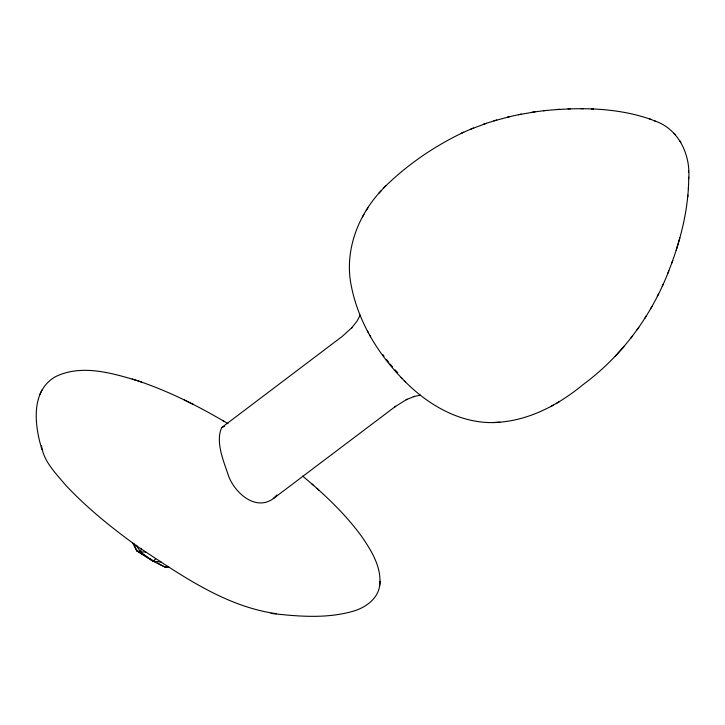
<?xml version="1.0" encoding="UTF-8"?>
<svg xmlns="http://www.w3.org/2000/svg" width="725" height="725" viewBox="0 0 725 725"><rect width="100%" height="100%" fill="white"/><g stroke="black" fill="none" stroke-linecap="round" stroke-linejoin="round"><path stroke-width="1.09" d="M688.705 177.217C688.723 206.571 681.699 235.534 671.812 263.03M687.744 196.937L687.889 195.152M688.388 188.971L688.514 187.385M302.615 476.071C324.075 493.952 344.638 513.273 361.231 535.847C370.983 549.967 381.25 566.143 379.846 584.006C378.912 598.143 365.944 607.505 353.347 611.175C326.612 618.905 298.274 616.477 271.014 613.395M379.619 586.226L380.108 581.314M676.198 250.343L679.86 237.891M136.563 380.426C110.798 372.695 80.892 364.131 55.299 376.782C30.106 391.382 34.664 426.128 41.987 449.663M168.744 566.868L165.409 567.276L153.156 561.286L140.414 551.87L141.52 548.716M359.745 316.299L360.216 315.058L357.008 321.184L351.426 328.208L352.123 327.437L342.236 336.409L221.805 427.478C215.026 441.561 223.907 461.743 228.348 475.41C234.438 492.619 255.463 511.696 273.352 498.601L395.66 406.263L394.853 406.843L407.033 399.23L406.136 399.738L414.483 396.33L413.404 396.675L420.364 395.152M404.342 380.797C429.871 406.933 465.885 426.898 503.485 421.805C533.292 418.407 560.389 403.317 583.244 384.495C621.987 355.884 651.521 315.747 668.794 270.896M667.834 273.434L672.718 260.628M39.621 394.962L41.905 390.095M657.339 296.371L658.59 293.761M662.224 286.203L663.42 283.711M380.951 190.938C357.479 216.077 344.139 251.901 351.353 286.185C358.585 322.87 379.302 355.984 405.628 382.093M362.391 217.065L364.004 214.392M366.297 210.522L367.947 207.785M644.851 318.302L646.41 315.71M650.552 308.741L652.056 306.231M630.614 338.521L632.463 336.019M637.012 329.848L638.816 327.41M276.868 495.021L273.352 498.601M614.927 356.573L623.944 346.65M383.552 188.092C406.689 165.046 434.248 146.169 463.746 132.204M378.831 193.267L385.7 185.736M155.585 558.921L153.156 561.286L136.753 550.819L132.693 543.052M157.497 563.008L165.409 567.276L166.179 566.569M221.805 427.478L224.397 426.436M550.71 406.634L553.456 405.076M556.392 403.381L559.156 401.813M470.552 129.258L486.339 123.304M460.882 133.454L473.371 128.026M493.879 120.912L510.318 116.498M483.421 124.256L496.716 119.997M165.409 567.276L168.535 566.506M518.411 114.74L535.032 111.849M507.427 117.142L521.193 114.124M543.415 110.762C579.175 107.146 616.54 107.391 650.832 119.371M532.25 112.212L546.052 110.418M557.081 109.448L559.682 109.321M568.019 108.904L570.457 108.786M493.082 422.512L496.281 422.367M496.598 422.34L499.86 422.186M276.307 613.694C224.968 606.508 180.788 574.907 138.375 547.076C112.438 528.471 87.39 508.361 65.531 485.016C55.87 473.353 43.473 461.39 41.515 445.667M581.033 108.677L583.389 108.75M591.328 108.968L593.503 109.031M133.989 543.777L136.753 550.819L140.414 551.87L145.825 552.06M160.986 561.984L153.156 561.286L149.595 558.73L155.522 561.938M137.677 380.797C169.378 391.382 199.357 406.616 228.022 423.681M132.213 379.003L141.882 382.184M654.666 120.912C678.627 128.823 690.653 154.751 688.75 178.731M649.546 118.864L655.772 121.347M193.475 404.523L184.313 399.973M222.403 420.355L224.424 421.515M136.753 550.819L148.797 558.241M311.995 484.019L313.807 485.614M316.861 488.324L318.882 490.109M401.142 377.571L402.23 378.658M397.726 372.695L395.125 369.868M673.96 133.373L674.785 134.252M674.73 134.188L675.401 134.913M392.569 366.968L390.059 363.986M386.443 359.437L388.827 362.482M382.818 354.516L383.996 356.174M136.391 545.254L140.414 551.87M680.313 141.484L680.884 142.417M679.842 140.713L680.286 141.457M369.832 335.285L370.647 336.753M367.521 331.08L368.481 332.793M688.505 171.018L688.542 172.323"/></g></svg>
